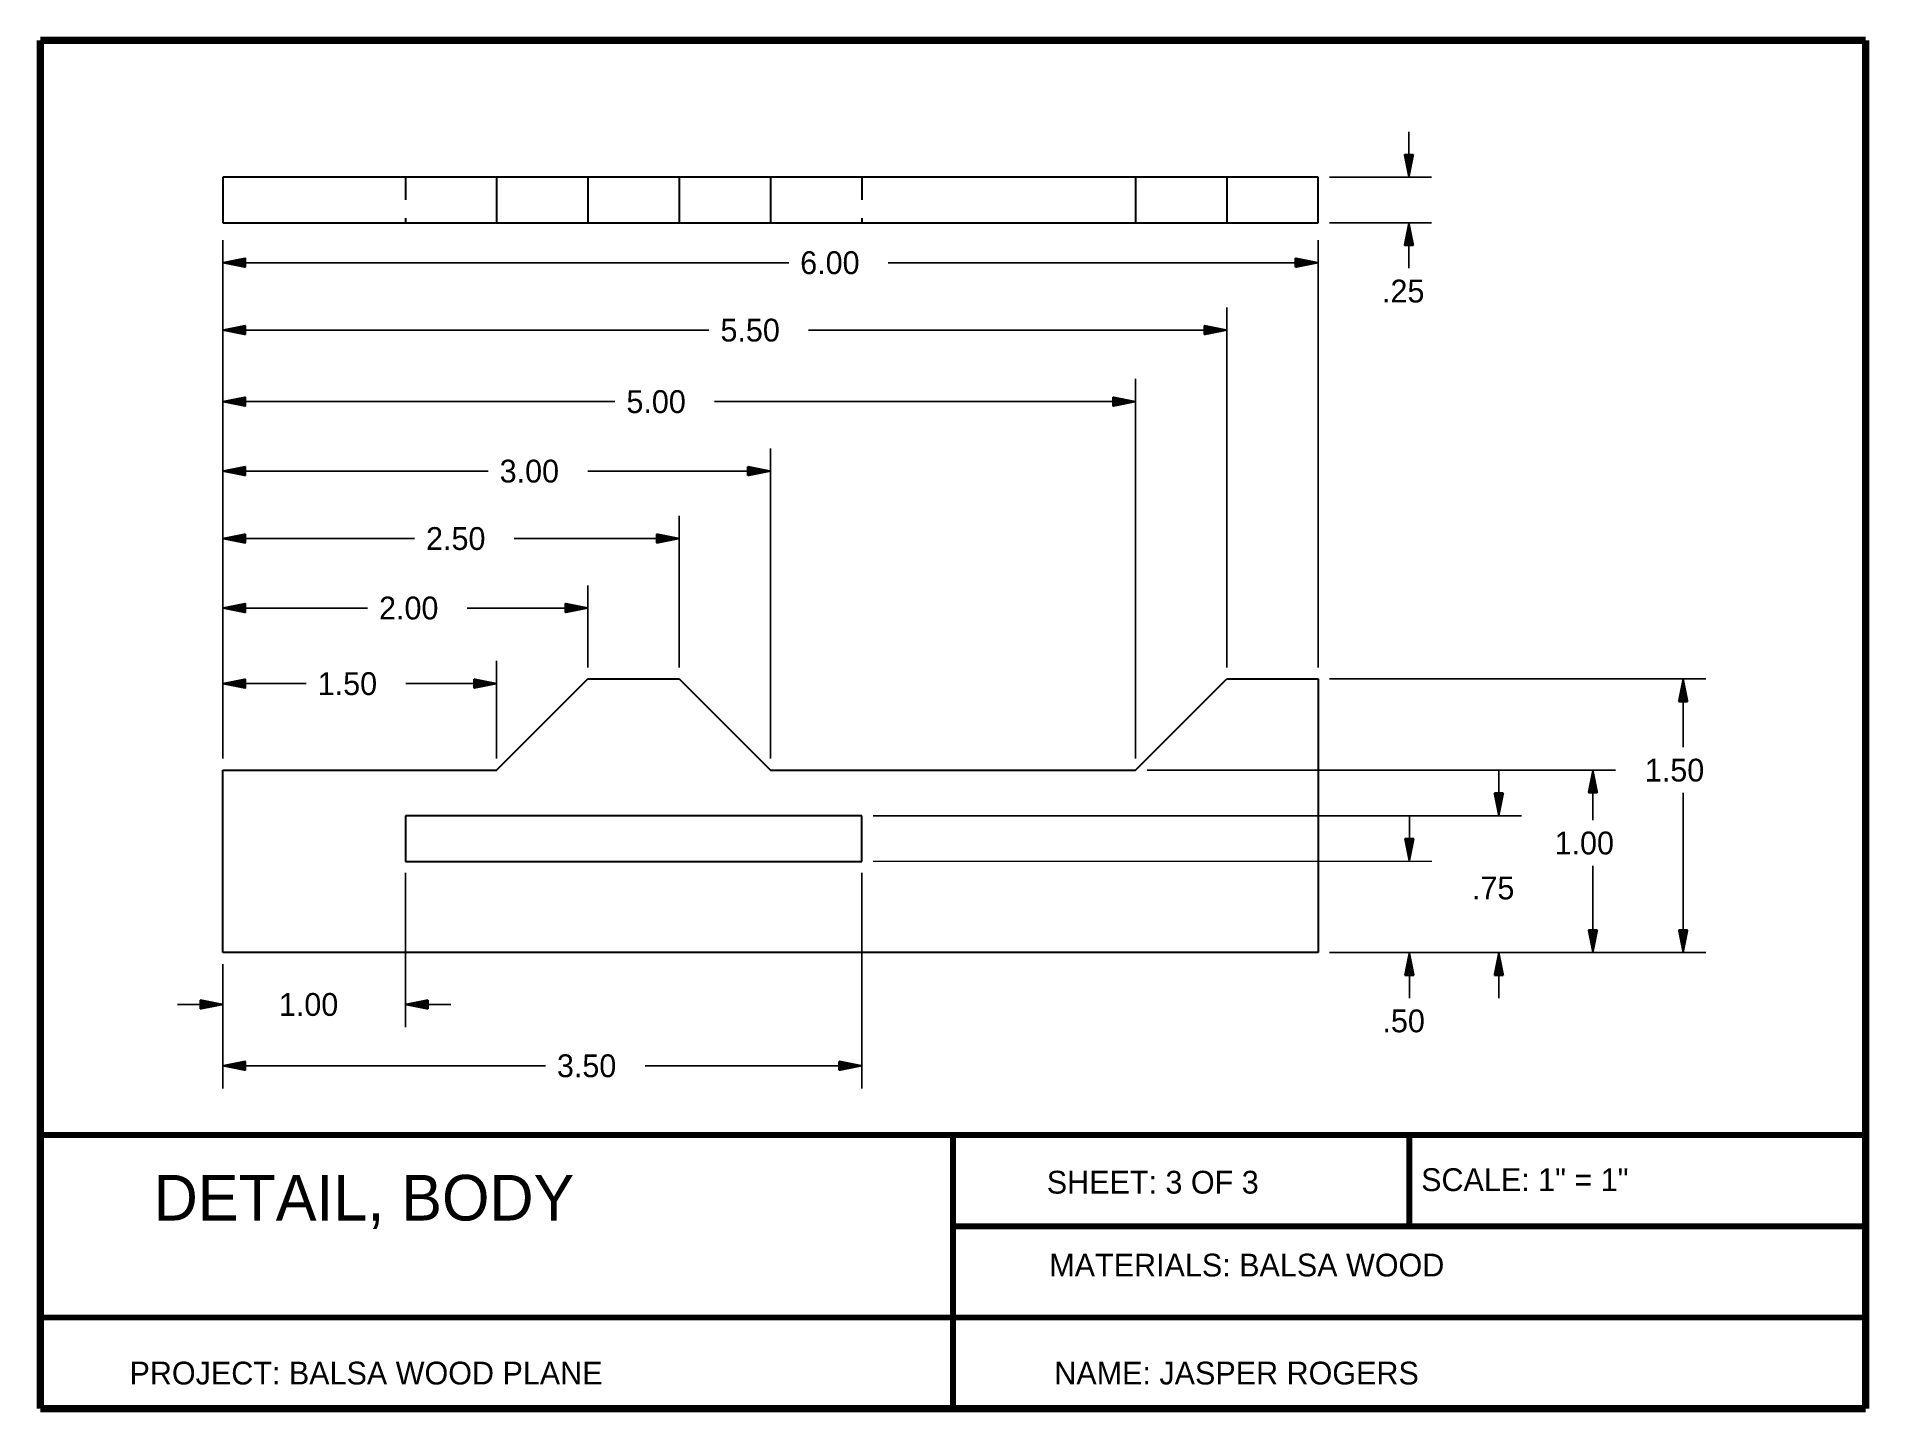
# Model space of a CAD drawing. Extents: x 0.5 to 10.5, y 0.5 to 8.
import ezdxf

# ---------------------------------------------------------------- set-up
doc = ezdxf.new("R2010")
doc.units = 0
for name, pattern in [('LINETYPE_1', [0]), ('LINETYPE_11', [0]), ('LINETYPE_3', [0.1562, 0.125, -0.0312])]:
    doc.linetypes.add(name, pattern=pattern)
doc.layers.get('0').update_dxf_attribs({"linetype": 'CONTINUOUS'})
doc.layers.add('2', color=4, linetype='CONTINUOUS')

msp = doc.modelspace()

# ---------------------------------------------------------------- linework, layer by layer
at = {"linetype": 'LINETYPE_11'}
for points, const_width in [([(0.5, 8), (10.5, 8)], 0.04), ([(0.5, 0.5), (0.5, 8)], 0.04), ([(10.5, 8), (10.5, 0.5)], 0.04), ([(10.5, 2), (0.5, 2)], 0.032), ([(5.5, 2), (5.5, 0.5)], 0.032), ([(8, 2), (8, 1.5)], 0.032), ([(5.5, 1.5), (10.5, 1.5)], 0.032), ([(0.5, 1), (10.5, 1)], 0.032), ([(10.5, 0.5), (0.5, 0.5)], 0.04)]:
    msp.add_lwpolyline(points, dxfattribs=dict(at, const_width=const_width))
at = {"linetype": 'LINETYPE_1'}
for points in [[(7.5, 7.25), (1.5, 7.25)], [(1.5, 7.25), (1.5, 7)], [(3, 7.25), (3, 7)], [(3.5, 7.25), (3.5, 7)], [(4, 7.25), (4, 7)], [(4.5, 7.25), (4.5, 7)], [(6.5, 7.25), (6.5, 7)], [(7, 7.25), (7, 7)], [(7.5, 7), (7.5, 7.25)], [(1.5, 7), (7.5, 7)], [(3, 4), (3.5, 4.5)], [(3.5, 4.5), (4, 4.5)], [(4, 4.5), (4.5, 4)], [(6.5, 4), (7, 4.5)], [(7, 4.5), (7.5, 4.5)], [(7.5, 4.5), (7.5, 3)], [(1.5, 3), (1.5, 4)], [(1.5, 4), (3, 4)], [(4.5, 4), (6.5, 4)], [(5, 3.75), (2.5, 3.75)], [(2.5, 3.75), (2.5, 3.5)], [(5, 3.5), (5, 3.75)], [(2.5, 3.5), (5, 3.5)], [(7.5, 3), (1.5, 3)]]:
    msp.add_lwpolyline(points, dxfattribs=at)
at = {"linetype": 'LINETYPE_3'}
for points in [[(2.5, 7.25), (2.5, 7)], [(5, 7.25), (5, 7)]]:
    msp.add_lwpolyline(points, dxfattribs=at)
at = {"layer": '2', "linetype": 'LINETYPE_11', "const_width": 0.009}
for points in [[(7.9976, 7.5), (7.9976, 7.25)], [(8.0226, 7.375), (7.9726, 7.375)], [(7.9726, 7.375), (7.9976, 7.25)], [(8.0176, 7.37), (7.9776, 7.37)], [(7.9776, 7.37), (7.9976, 7.27)], [(8.0126, 7.365), (7.9826, 7.365)], [(7.9826, 7.365), (7.9976, 7.295)], [(8.0076, 7.36), (7.9876, 7.36)], [(7.9876, 7.36), (7.9976, 7.315)], [(8.0026, 7.355), (7.9926, 7.355)], [(7.9926, 7.355), (7.9976, 7.335)], [(7.9976, 7.25), (8.0226, 7.375)], [(7.9976, 7.27), (8.0176, 7.37)], [(7.9976, 7.29), (8.0126, 7.365)], [(7.9976, 7.31), (8.0076, 7.36)], [(7.9976, 7.335), (8.0026, 7.355)], [(7.9976, 7.315), (7.9976, 7.335)], [(7.562, 7.25), (8.1226, 7.25)], [(7.9976, 7.295), (7.9976, 7.31)], [(7.9976, 7.27), (7.9976, 7.29)], [(7.9976, 7.25), (7.9976, 7.27)], [(7.562, 7), (8.1226, 7)], [(7.9976, 7), (7.9726, 6.875)], [(7.9976, 6.98), (7.9776, 6.88)], [(7.9976, 6.96), (7.9826, 6.885)], [(7.9976, 6.94), (7.9876, 6.89)], [(7.9976, 6.75), (7.9976, 7)], [(8.0226, 6.875), (7.9976, 7)], [(7.9976, 7), (7.9976, 6.98)], [(8.0176, 6.88), (7.9976, 6.98)], [(7.9976, 6.98), (7.9976, 6.96)], [(8.0126, 6.885), (7.9976, 6.955)], [(7.9976, 6.955), (7.9976, 6.94)], [(8.0076, 6.89), (7.9976, 6.935)], [(7.9976, 6.935), (7.9976, 6.915)], [(1.5, 4.062), (1.5, 6.9061)], [(7.5, 4.562), (7.5, 6.9061)], [(7.9726, 6.875), (8.0226, 6.875)], [(7.9776, 6.88), (8.0176, 6.88)], [(7.9826, 6.885), (8.0126, 6.885)], [(7.9876, 6.89), (8.0076, 6.89)], [(7.9976, 6.915), (7.9926, 6.895)], [(7.9926, 6.895), (8.0026, 6.895)], [(8.0026, 6.895), (7.9976, 6.915)], [(1.625, 6.8061), (1.5, 6.7811)], [(4.6009, 6.7811), (1.5, 6.7811)], [(1.5, 6.7811), (1.625, 6.7561)], [(1.5, 6.7811), (1.52, 6.7811)], [(1.62, 6.8011), (1.52, 6.7811)], [(1.52, 6.7811), (1.62, 6.7611)], [(1.52, 6.7811), (1.54, 6.7811)], [(1.54, 6.7811), (1.615, 6.7661)], [(1.615, 6.7961), (1.545, 6.7811)], [(1.545, 6.7811), (1.56, 6.7811)], [(1.56, 6.7811), (1.61, 6.7711)], [(1.61, 6.7911), (1.565, 6.7811)], [(1.565, 6.7811), (1.585, 6.7811)], [(1.605, 6.7861), (1.585, 6.7811)], [(1.585, 6.7811), (1.605, 6.7761)], [(1.605, 6.7761), (1.605, 6.7861)], [(1.61, 6.7711), (1.61, 6.7911)], [(1.615, 6.7661), (1.615, 6.7961)], [(1.62, 6.7611), (1.62, 6.8011)], [(1.625, 6.7561), (1.625, 6.8061)], [(5.1447, 6.7811), (7.5, 6.7811)], [(7.5, 6.7811), (7.375, 6.8061)], [(7.375, 6.8061), (7.375, 6.7561)], [(7.375, 6.7561), (7.5, 6.7811)], [(7.48, 6.7811), (7.38, 6.8011)], [(7.38, 6.8011), (7.38, 6.7611)], [(7.38, 6.7611), (7.48, 6.7811)], [(7.46, 6.7811), (7.385, 6.7961)], [(7.385, 6.7961), (7.385, 6.7661)], [(7.385, 6.7661), (7.455, 6.7811)], [(7.44, 6.7811), (7.39, 6.7911)], [(7.39, 6.7911), (7.39, 6.7711)], [(7.39, 6.7711), (7.435, 6.7811)], [(7.415, 6.7811), (7.395, 6.7861)], [(7.395, 6.7861), (7.395, 6.7761)], [(7.395, 6.7761), (7.415, 6.7811)], [(7.435, 6.7811), (7.415, 6.7811)], [(7.455, 6.7811), (7.44, 6.7811)], [(7.48, 6.7811), (7.46, 6.7811)], [(7.5, 6.7811), (7.48, 6.7811)], [(1.5, 4.062), (1.5, 6.5366)], [(7, 4.562), (7, 6.5366)], [(1.625, 6.4366), (1.5, 6.4116)], [(1.62, 6.4316), (1.52, 6.4116)], [(1.615, 6.4266), (1.545, 6.4116)], [(1.61, 6.4216), (1.565, 6.4116)], [(1.61, 6.4016), (1.61, 6.4216)], [(1.615, 6.3966), (1.615, 6.4266)], [(1.62, 6.3916), (1.62, 6.4316)], [(1.625, 6.3866), (1.625, 6.4366)], [(7, 6.4116), (6.875, 6.4366)], [(6.875, 6.4366), (6.875, 6.3866)], [(6.98, 6.4116), (6.88, 6.4316)], [(6.88, 6.4316), (6.88, 6.3916)], [(6.96, 6.4116), (6.885, 6.4266)], [(6.885, 6.4266), (6.885, 6.3966)], [(6.94, 6.4116), (6.89, 6.4216)], [(6.89, 6.4216), (6.89, 6.4016)], [(4.1641, 6.4116), (1.5, 6.4116)], [(1.5, 6.4116), (1.625, 6.3866)], [(1.5, 6.4116), (1.52, 6.4116)], [(1.52, 6.4116), (1.62, 6.3916)], [(1.52, 6.4116), (1.54, 6.4116)], [(1.54, 6.4116), (1.615, 6.3966)], [(1.545, 6.4116), (1.56, 6.4116)], [(1.56, 6.4116), (1.61, 6.4016)], [(1.565, 6.4116), (1.585, 6.4116)], [(1.605, 6.4166), (1.585, 6.4116)], [(1.585, 6.4116), (1.605, 6.4066)], [(1.605, 6.4066), (1.605, 6.4166)], [(4.7079, 6.4116), (7, 6.4116)], [(6.875, 6.3866), (7, 6.4116)], [(6.88, 6.3916), (6.98, 6.4116)], [(6.885, 6.3966), (6.955, 6.4116)], [(6.89, 6.4016), (6.935, 6.4116)], [(6.915, 6.4116), (6.895, 6.4166)], [(6.895, 6.4166), (6.895, 6.4066)], [(6.895, 6.4066), (6.915, 6.4116)], [(6.935, 6.4116), (6.915, 6.4116)], [(6.955, 6.4116), (6.94, 6.4116)], [(6.98, 6.4116), (6.96, 6.4116)], [(7, 6.4116), (6.98, 6.4116)], [(1.5, 4.062), (1.5, 6.1446)], [(6.5, 4.062), (6.5, 6.1446)], [(1.625, 6.0446), (1.5, 6.0196)], [(3.6489, 6.0196), (1.5, 6.0196)], [(1.5, 6.0196), (1.625, 5.9946)], [(1.5, 6.0196), (1.52, 6.0196)], [(1.62, 6.0396), (1.52, 6.0196)], [(1.52, 6.0196), (1.62, 5.9996)], [(1.52, 6.0196), (1.54, 6.0196)], [(1.54, 6.0196), (1.615, 6.0046)], [(1.615, 6.0346), (1.545, 6.0196)], [(1.545, 6.0196), (1.56, 6.0196)], [(1.56, 6.0196), (1.61, 6.0096)], [(1.61, 6.0296), (1.565, 6.0196)], [(1.565, 6.0196), (1.585, 6.0196)], [(1.605, 6.0246), (1.585, 6.0196)], [(1.585, 6.0196), (1.605, 6.0146)], [(1.605, 6.0146), (1.605, 6.0246)], [(1.61, 6.0096), (1.61, 6.0296)], [(1.615, 6.0046), (1.615, 6.0346)], [(1.62, 5.9996), (1.62, 6.0396)], [(1.625, 5.9946), (1.625, 6.0446)], [(4.1927, 6.0196), (6.5, 6.0196)], [(6.5, 6.0196), (6.375, 6.0446)], [(6.375, 6.0446), (6.375, 5.9946)], [(6.375, 5.9946), (6.5, 6.0196)], [(6.48, 6.0196), (6.38, 6.0396)], [(6.38, 6.0396), (6.38, 5.9996)], [(6.38, 5.9996), (6.48, 6.0196)], [(6.46, 6.0196), (6.385, 6.0346)], [(6.385, 6.0346), (6.385, 6.0046)], [(6.385, 6.0046), (6.455, 6.0196)], [(6.44, 6.0196), (6.39, 6.0296)], [(6.39, 6.0296), (6.39, 6.0096)], [(6.39, 6.0096), (6.435, 6.0196)], [(6.415, 6.0196), (6.395, 6.0246)], [(6.395, 6.0246), (6.395, 6.0146)], [(6.395, 6.0146), (6.415, 6.0196)], [(6.435, 6.0196), (6.415, 6.0196)], [(6.455, 6.0196), (6.44, 6.0196)], [(6.48, 6.0196), (6.46, 6.0196)], [(6.5, 6.0196), (6.48, 6.0196)], [(1.5, 4.062), (1.5, 5.7638)], [(4.5, 4.062), (4.5, 5.7638)], [(1.625, 5.6638), (1.5, 5.6388)], [(2.9545, 5.6388), (1.5, 5.6388)], [(1.5, 5.6388), (1.625, 5.6138)], [(1.5, 5.6388), (1.52, 5.6388)], [(1.62, 5.6588), (1.52, 5.6388)], [(1.52, 5.6388), (1.62, 5.6188)], [(1.52, 5.6388), (1.54, 5.6388)], [(1.54, 5.6388), (1.615, 5.6238)], [(1.615, 5.6538), (1.545, 5.6388)], [(1.545, 5.6388), (1.56, 5.6388)], [(1.56, 5.6388), (1.61, 5.6288)], [(1.61, 5.6488), (1.565, 5.6388)], [(1.565, 5.6388), (1.585, 5.6388)], [(1.605, 5.6438), (1.585, 5.6388)], [(1.585, 5.6388), (1.605, 5.6338)], [(1.605, 5.6338), (1.605, 5.6438)], [(1.61, 5.6288), (1.61, 5.6488)], [(1.615, 5.6238), (1.615, 5.6538)], [(1.62, 5.6188), (1.62, 5.6588)], [(1.625, 5.6138), (1.625, 5.6638)], [(3.4983, 5.6388), (4.5, 5.6388)], [(4.5, 5.6388), (4.375, 5.6638)], [(4.375, 5.6638), (4.375, 5.6138)], [(4.375, 5.6138), (4.5, 5.6388)], [(4.48, 5.6388), (4.38, 5.6588)], [(4.38, 5.6588), (4.38, 5.6188)], [(4.38, 5.6188), (4.48, 5.6388)], [(4.46, 5.6388), (4.385, 5.6538)], [(4.385, 5.6538), (4.385, 5.6238)], [(4.385, 5.6238), (4.455, 5.6388)], [(4.44, 5.6388), (4.39, 5.6488)], [(4.39, 5.6488), (4.39, 5.6288)], [(4.39, 5.6288), (4.435, 5.6388)], [(4.415, 5.6388), (4.395, 5.6438)], [(4.395, 5.6438), (4.395, 5.6338)], [(4.395, 5.6338), (4.415, 5.6388)], [(4.435, 5.6388), (4.415, 5.6388)], [(4.455, 5.6388), (4.44, 5.6388)], [(4.48, 5.6388), (4.46, 5.6388)], [(4.5, 5.6388), (4.48, 5.6388)], [(1.5, 4.062), (1.5, 5.3942)], [(4, 4.562), (4, 5.3942)], [(1.625, 5.2942), (1.5, 5.2692)], [(2.5513, 5.2692), (1.5, 5.2692)], [(1.5, 5.2692), (1.625, 5.2442)], [(1.5, 5.2692), (1.52, 5.2692)], [(1.62, 5.2892), (1.52, 5.2692)], [(1.52, 5.2692), (1.62, 5.2492)], [(1.52, 5.2692), (1.54, 5.2692)], [(1.54, 5.2692), (1.615, 5.2542)], [(1.615, 5.2842), (1.545, 5.2692)], [(1.545, 5.2692), (1.56, 5.2692)], [(1.56, 5.2692), (1.61, 5.2592)], [(1.61, 5.2792), (1.565, 5.2692)], [(1.565, 5.2692), (1.585, 5.2692)], [(1.605, 5.2742), (1.585, 5.2692)], [(1.585, 5.2692), (1.605, 5.2642)], [(1.605, 5.2642), (1.605, 5.2742)], [(1.61, 5.2592), (1.61, 5.2792)], [(1.615, 5.2542), (1.615, 5.2842)], [(1.62, 5.2492), (1.62, 5.2892)], [(1.625, 5.2442), (1.625, 5.2942)], [(3.0951, 5.2692), (4, 5.2692)], [(4, 5.2692), (3.875, 5.2942)], [(3.875, 5.2942), (3.875, 5.2442)], [(3.875, 5.2442), (4, 5.2692)], [(3.98, 5.2692), (3.88, 5.2892)], [(3.88, 5.2892), (3.88, 5.2492)], [(3.88, 5.2492), (3.98, 5.2692)], [(3.96, 5.2692), (3.885, 5.2842)], [(3.885, 5.2842), (3.885, 5.2542)], [(3.885, 5.2542), (3.955, 5.2692)], [(3.94, 5.2692), (3.89, 5.2792)], [(3.89, 5.2792), (3.89, 5.2592)], [(3.89, 5.2592), (3.935, 5.2692)], [(3.915, 5.2692), (3.895, 5.2742)], [(3.895, 5.2742), (3.895, 5.2642)], [(3.895, 5.2642), (3.915, 5.2692)], [(3.935, 5.2692), (3.915, 5.2692)], [(3.955, 5.2692), (3.94, 5.2692)], [(3.98, 5.2692), (3.96, 5.2692)], [(4, 5.2692), (3.98, 5.2692)], [(1.5, 4.062), (1.5, 5.0134)], [(3.5, 4.562), (3.5, 5.0134)], [(1.625, 4.9134), (1.5, 4.8884)], [(2.2937, 4.8884), (1.5, 4.8884)], [(1.5, 4.8884), (1.625, 4.8634)], [(1.5, 4.8884), (1.52, 4.8884)], [(1.62, 4.9084), (1.52, 4.8884)], [(1.52, 4.8884), (1.62, 4.8684)], [(1.52, 4.8884), (1.54, 4.8884)], [(1.54, 4.8884), (1.615, 4.8734)], [(1.615, 4.9034), (1.545, 4.8884)], [(1.545, 4.8884), (1.56, 4.8884)], [(1.56, 4.8884), (1.61, 4.8784)], [(1.61, 4.8984), (1.565, 4.8884)], [(1.565, 4.8884), (1.585, 4.8884)], [(1.605, 4.8934), (1.585, 4.8884)], [(1.585, 4.8884), (1.605, 4.8834)], [(1.605, 4.8834), (1.605, 4.8934)], [(1.61, 4.8784), (1.61, 4.8984)], [(1.615, 4.8734), (1.615, 4.9034)], [(1.62, 4.8684), (1.62, 4.9084)], [(1.625, 4.8634), (1.625, 4.9134)], [(2.8375, 4.8884), (3.5, 4.8884)], [(3.5, 4.8884), (3.375, 4.9134)], [(3.375, 4.9134), (3.375, 4.8634)], [(3.375, 4.8634), (3.5, 4.8884)], [(3.48, 4.8884), (3.38, 4.9084)], [(3.38, 4.9084), (3.38, 4.8684)], [(3.38, 4.8684), (3.48, 4.8884)], [(3.46, 4.8884), (3.385, 4.9034)], [(3.385, 4.9034), (3.385, 4.8734)], [(3.385, 4.8734), (3.455, 4.8884)], [(3.44, 4.8884), (3.39, 4.8984)], [(3.39, 4.8984), (3.39, 4.8784)], [(3.39, 4.8784), (3.435, 4.8884)], [(3.415, 4.8884), (3.395, 4.8934)], [(3.395, 4.8934), (3.395, 4.8834)], [(3.395, 4.8834), (3.415, 4.8884)], [(3.435, 4.8884), (3.415, 4.8884)], [(3.455, 4.8884), (3.44, 4.8884)], [(3.48, 4.8884), (3.46, 4.8884)], [(3.5, 4.8884), (3.48, 4.8884)], [(1.5, 4.062), (1.5, 4.599)], [(3, 4.062), (3, 4.599)], [(1.625, 4.499), (1.5, 4.474)], [(1.9578, 4.474), (1.5, 4.474)], [(1.5, 4.474), (1.625, 4.449)], [(1.5, 4.474), (1.52, 4.474)], [(1.62, 4.494), (1.52, 4.474)], [(1.52, 4.474), (1.62, 4.454)], [(1.52, 4.474), (1.54, 4.474)], [(1.54, 4.474), (1.615, 4.459)], [(1.615, 4.489), (1.545, 4.474)], [(1.545, 4.474), (1.56, 4.474)], [(1.56, 4.474), (1.61, 4.464)], [(1.61, 4.484), (1.565, 4.474)], [(1.565, 4.474), (1.585, 4.474)], [(1.605, 4.479), (1.585, 4.474)], [(1.585, 4.474), (1.605, 4.469)], [(1.605, 4.469), (1.605, 4.479)], [(1.61, 4.464), (1.61, 4.484)], [(1.615, 4.459), (1.615, 4.489)], [(1.62, 4.454), (1.62, 4.494)], [(1.625, 4.449), (1.625, 4.499)], [(2.5016, 4.474), (3, 4.474)], [(3, 4.474), (2.875, 4.499)], [(2.875, 4.499), (2.875, 4.449)], [(2.875, 4.449), (3, 4.474)], [(2.98, 4.474), (2.88, 4.494)], [(2.88, 4.494), (2.88, 4.454)], [(2.88, 4.454), (2.98, 4.474)], [(2.96, 4.474), (2.885, 4.489)], [(2.885, 4.489), (2.885, 4.459)], [(2.885, 4.459), (2.955, 4.474)], [(2.94, 4.474), (2.89, 4.484)], [(2.89, 4.484), (2.89, 4.464)], [(2.89, 4.464), (2.935, 4.474)], [(2.915, 4.474), (2.895, 4.479)], [(2.895, 4.479), (2.895, 4.469)], [(2.895, 4.469), (2.915, 4.474)], [(2.935, 4.474), (2.915, 4.474)], [(2.955, 4.474), (2.94, 4.474)], [(2.98, 4.474), (2.96, 4.474)], [(3, 4.474), (2.98, 4.474)], [(7.562, 4.5), (9.625, 4.5)], [(9.5, 4.5), (9.475, 4.375)], [(9.5, 4.48), (9.48, 4.38)], [(9.5, 4.46), (9.485, 4.385)], [(9.5, 4.44), (9.49, 4.39)], [(9.5, 4.415), (9.495, 4.395)], [(9.5, 4.1245), (9.5, 4.5)], [(9.525, 4.375), (9.5, 4.5)], [(9.5, 4.5), (9.5, 4.48)], [(9.52, 4.38), (9.5, 4.48)], [(9.5, 4.48), (9.5, 4.46)], [(9.515, 4.385), (9.5, 4.455)], [(9.5, 4.455), (9.5, 4.44)], [(9.51, 4.39), (9.5, 4.435)], [(9.5, 4.435), (9.5, 4.415)], [(9.505, 4.395), (9.5, 4.415)], [(9.475, 4.375), (9.525, 4.375)], [(9.48, 4.38), (9.52, 4.38)], [(9.485, 4.385), (9.515, 4.385)], [(9.49, 4.39), (9.51, 4.39)], [(9.495, 4.395), (9.505, 4.395)], [(6.562, 4), (9.1305, 4)], [(8.4903, 4), (8.4903, 3.75)], [(9.0055, 4), (8.9805, 3.875)], [(9.0055, 3.98), (8.9855, 3.88)], [(9.0055, 3.96), (8.9905, 3.885)], [(9.0055, 3.94), (8.9955, 3.89)], [(9.0055, 3.915), (9.0005, 3.895)], [(9.0055, 3.7249), (9.0055, 4)], [(9.0305, 3.875), (9.0055, 4)], [(9.0055, 4), (9.0055, 3.98)], [(9.0255, 3.88), (9.0055, 3.98)], [(9.0055, 3.98), (9.0055, 3.96)], [(9.0205, 3.885), (9.0055, 3.955)], [(9.0055, 3.955), (9.0055, 3.94)], [(9.0155, 3.89), (9.0055, 3.935)], [(9.0055, 3.935), (9.0055, 3.915)], [(9.0105, 3.895), (9.0055, 3.915)], [(8.5153, 3.875), (8.4653, 3.875)], [(8.4653, 3.875), (8.4903, 3.75)], [(8.5103, 3.87), (8.4703, 3.87)], [(8.4703, 3.87), (8.4903, 3.77)], [(8.5053, 3.865), (8.4753, 3.865)], [(8.4753, 3.865), (8.4903, 3.795)], [(8.5003, 3.86), (8.4803, 3.86)], [(8.4803, 3.86), (8.4903, 3.815)], [(8.4953, 3.855), (8.4853, 3.855)], [(8.4853, 3.855), (8.4903, 3.835)], [(8.4903, 3.75), (8.5153, 3.875)], [(8.4903, 3.77), (8.5103, 3.87)], [(8.4903, 3.79), (8.5053, 3.865)], [(8.4903, 3.81), (8.5003, 3.86)], [(8.4903, 3.835), (8.4953, 3.855)], [(8.4903, 3.815), (8.4903, 3.835)], [(8.9805, 3.875), (9.0305, 3.875)], [(8.9855, 3.88), (9.0255, 3.88)], [(8.9905, 3.885), (9.0205, 3.885)], [(8.9955, 3.89), (9.0155, 3.89)], [(9.0005, 3.895), (9.0105, 3.895)], [(9.5, 3.8755), (9.5, 3)], [(5.062, 3.75), (8.6153, 3.75)], [(8, 3.75), (8, 3.5)], [(8.4903, 3.795), (8.4903, 3.81)], [(8.4903, 3.77), (8.4903, 3.79)], [(8.4903, 3.75), (8.4903, 3.77)], [(8.025, 3.625), (7.975, 3.625)], [(7.975, 3.625), (8, 3.5)], [(8.02, 3.62), (7.98, 3.62)], [(7.98, 3.62), (8, 3.52)], [(8.015, 3.615), (7.985, 3.615)], [(7.985, 3.615), (8, 3.545)], [(8.01, 3.61), (7.99, 3.61)], [(7.99, 3.61), (8, 3.565)], [(8, 3.5), (8.025, 3.625)], [(8, 3.52), (8.02, 3.62)], [(8, 3.54), (8.015, 3.615)], [(8, 3.56), (8.01, 3.61)], [(8.005, 3.605), (7.995, 3.605)], [(7.995, 3.605), (8, 3.585)], [(8, 3.585), (8.005, 3.605)], [(8, 3.565), (8, 3.585)], [(8, 3.545), (8, 3.56)], [(8, 3.52), (8, 3.54)], [(8, 3.5), (8, 3.52)], [(2.5, 3.438), (2.5, 2.5906)], [(5, 3.438), (5, 2.2546)], [(5.062, 3.5), (8.125, 3.5)], [(9.0055, 3.4759), (9.0055, 3)], [(9.0305, 3.125), (8.9805, 3.125)], [(8.9805, 3.125), (9.0055, 3)], [(9.0255, 3.12), (8.9855, 3.12)], [(8.9855, 3.12), (9.0055, 3.02)], [(9.0205, 3.115), (8.9905, 3.115)], [(8.9905, 3.115), (9.0055, 3.045)], [(9.0155, 3.11), (8.9955, 3.11)], [(8.9955, 3.11), (9.0055, 3.065)], [(9.0055, 3), (9.0305, 3.125)], [(9.0055, 3.02), (9.0255, 3.12)], [(9.0055, 3.04), (9.0205, 3.115)], [(9.0055, 3.06), (9.0155, 3.11)], [(9.525, 3.125), (9.475, 3.125)], [(9.475, 3.125), (9.5, 3)], [(9.52, 3.12), (9.48, 3.12)], [(9.48, 3.12), (9.5, 3.02)], [(9.515, 3.115), (9.485, 3.115)], [(9.485, 3.115), (9.5, 3.045)], [(9.51, 3.11), (9.49, 3.11)], [(9.49, 3.11), (9.5, 3.065)], [(9.5, 3), (9.525, 3.125)], [(9.5, 3.02), (9.52, 3.12)], [(9.5, 3.04), (9.515, 3.115)], [(9.5, 3.06), (9.51, 3.11)], [(9.0105, 3.105), (9.0005, 3.105)], [(9.0005, 3.105), (9.0055, 3.085)], [(9.0055, 3.085), (9.0105, 3.105)], [(9.0055, 3.065), (9.0055, 3.085)], [(9.0055, 3.045), (9.0055, 3.06)], [(9.0055, 3.02), (9.0055, 3.04)], [(9.0055, 3), (9.0055, 3.02)], [(9.505, 3.105), (9.495, 3.105)], [(9.495, 3.105), (9.5, 3.085)], [(9.5, 3.085), (9.505, 3.105)], [(9.5, 3.065), (9.5, 3.085)], [(9.5, 3.045), (9.5, 3.06)], [(9.5, 3.02), (9.5, 3.04)], [(9.5, 3), (9.5, 3.02)], [(1.5, 2.938), (1.5, 2.5906)], [(1.5, 2.938), (1.5, 2.2546)], [(7.562, 3), (8.125, 3)], [(7.562, 3), (9.625, 3)], [(7.562, 3), (8.6153, 3)], [(7.562, 3), (9.1305, 3)], [(8, 3), (7.975, 2.875)], [(8, 2.98), (7.98, 2.88)], [(8, 2.96), (7.985, 2.885)], [(8, 2.94), (7.99, 2.89)], [(8, 2.915), (7.995, 2.895)], [(8, 2.75), (8, 3)], [(8.025, 2.875), (8, 3)], [(8, 3), (8, 2.98)], [(8.02, 2.88), (8, 2.98)], [(8, 2.98), (8, 2.96)], [(8.015, 2.885), (8, 2.955)], [(8, 2.955), (8, 2.94)], [(8.01, 2.89), (8, 2.935)], [(8, 2.935), (8, 2.915)], [(8.005, 2.895), (8, 2.915)], [(8.4903, 3), (8.4653, 2.875)], [(8.4903, 2.98), (8.4703, 2.88)], [(8.4903, 2.96), (8.4753, 2.885)], [(8.4903, 2.94), (8.4803, 2.89)], [(8.4903, 2.915), (8.4853, 2.895)], [(8.4903, 2.75), (8.4903, 3)], [(8.5153, 2.875), (8.4903, 3)], [(8.4903, 3), (8.4903, 2.98)], [(8.5103, 2.88), (8.4903, 2.98)], [(8.4903, 2.98), (8.4903, 2.96)], [(8.5053, 2.885), (8.4903, 2.955)], [(8.4903, 2.955), (8.4903, 2.94)], [(8.5003, 2.89), (8.4903, 2.935)], [(8.4903, 2.935), (8.4903, 2.915)], [(8.4953, 2.895), (8.4903, 2.915)], [(7.975, 2.875), (8.025, 2.875)], [(7.98, 2.88), (8.02, 2.88)], [(7.985, 2.885), (8.015, 2.885)], [(7.99, 2.89), (8.01, 2.89)], [(7.995, 2.895), (8.005, 2.895)], [(8.4653, 2.875), (8.5153, 2.875)], [(8.4703, 2.88), (8.5103, 2.88)], [(8.4753, 2.885), (8.5053, 2.885)], [(8.4803, 2.89), (8.5003, 2.89)], [(8.4853, 2.895), (8.4953, 2.895)], [(1.25, 2.7156), (1.5, 2.7156)], [(1.5, 2.7156), (1.375, 2.7406)], [(1.375, 2.7406), (1.375, 2.6906)], [(1.375, 2.6906), (1.5, 2.7156)], [(1.48, 2.7156), (1.38, 2.7356)], [(1.38, 2.7356), (1.38, 2.6956)], [(1.38, 2.6956), (1.48, 2.7156)], [(1.46, 2.7156), (1.385, 2.7306)], [(1.385, 2.7306), (1.385, 2.7006)], [(1.385, 2.7006), (1.455, 2.7156)], [(1.44, 2.7156), (1.39, 2.7256)], [(1.39, 2.7256), (1.39, 2.7056)], [(1.39, 2.7056), (1.435, 2.7156)], [(1.415, 2.7156), (1.395, 2.7206)], [(1.395, 2.7206), (1.395, 2.7106)], [(1.395, 2.7106), (1.415, 2.7156)], [(1.435, 2.7156), (1.415, 2.7156)], [(1.455, 2.7156), (1.44, 2.7156)], [(1.48, 2.7156), (1.46, 2.7156)], [(1.5, 2.7156), (1.48, 2.7156)], [(2.625, 2.7406), (2.5, 2.7156)], [(2.75, 2.7156), (2.5, 2.7156)], [(2.5, 2.7156), (2.625, 2.6906)], [(2.5, 2.7156), (2.52, 2.7156)], [(2.62, 2.7356), (2.52, 2.7156)], [(2.52, 2.7156), (2.62, 2.6956)], [(2.52, 2.7156), (2.54, 2.7156)], [(2.54, 2.7156), (2.615, 2.7006)], [(2.615, 2.7306), (2.545, 2.7156)], [(2.545, 2.7156), (2.56, 2.7156)], [(2.56, 2.7156), (2.61, 2.7056)], [(2.61, 2.7256), (2.565, 2.7156)], [(2.565, 2.7156), (2.585, 2.7156)], [(2.605, 2.7206), (2.585, 2.7156)], [(2.585, 2.7156), (2.605, 2.7106)], [(2.605, 2.7106), (2.605, 2.7206)], [(2.61, 2.7056), (2.61, 2.7256)], [(2.615, 2.7006), (2.615, 2.7306)], [(2.62, 2.6956), (2.62, 2.7356)], [(2.625, 2.6906), (2.625, 2.7406)], [(1.625, 2.4046), (1.5, 2.3796)], [(3.2681, 2.3796), (1.5, 2.3796)], [(1.5, 2.3796), (1.625, 2.3546)], [(1.5, 2.3796), (1.52, 2.3796)], [(1.62, 2.3996), (1.52, 2.3796)], [(1.52, 2.3796), (1.62, 2.3596)], [(1.52, 2.3796), (1.54, 2.3796)], [(1.54, 2.3796), (1.615, 2.3646)], [(1.615, 2.3946), (1.545, 2.3796)], [(1.545, 2.3796), (1.56, 2.3796)], [(1.56, 2.3796), (1.61, 2.3696)], [(1.61, 2.3896), (1.565, 2.3796)], [(1.565, 2.3796), (1.585, 2.3796)], [(1.605, 2.3846), (1.585, 2.3796)], [(1.585, 2.3796), (1.605, 2.3746)], [(1.605, 2.3746), (1.605, 2.3846)], [(1.61, 2.3696), (1.61, 2.3896)], [(1.615, 2.3646), (1.615, 2.3946)], [(1.62, 2.3596), (1.62, 2.3996)], [(1.625, 2.3546), (1.625, 2.4046)], [(3.8119, 2.3796), (5, 2.3796)], [(5, 2.3796), (4.875, 2.4046)], [(4.875, 2.4046), (4.875, 2.3546)], [(4.875, 2.3546), (5, 2.3796)], [(4.98, 2.3796), (4.88, 2.3996)], [(4.88, 2.3996), (4.88, 2.3596)], [(4.88, 2.3596), (4.98, 2.3796)], [(4.96, 2.3796), (4.885, 2.3946)], [(4.885, 2.3946), (4.885, 2.3646)], [(4.885, 2.3646), (4.955, 2.3796)], [(4.94, 2.3796), (4.89, 2.3896)], [(4.89, 2.3896), (4.89, 2.3696)], [(4.89, 2.3696), (4.935, 2.3796)], [(4.915, 2.3796), (4.895, 2.3846)], [(4.895, 2.3846), (4.895, 2.3746)], [(4.895, 2.3746), (4.915, 2.3796)], [(4.935, 2.3796), (4.915, 2.3796)], [(4.955, 2.3796), (4.94, 2.3796)], [(4.98, 2.3796), (4.96, 2.3796)], [(5, 2.3796), (4.98, 2.3796)]]:
    msp.add_lwpolyline(points, dxfattribs=at)

# ---------------------------------------------------------------- texts
for s, height, p in [('SCALE: 1" = 1"', 0.125, (8.0646, 1.6928)), ('DETAIL, BODY', 0.25, (1.1215, 1.5315)), ('SHEET: 3 OF 3', 0.125, (6.0137, 1.6789)), ('MATERIALS: BALSA WOOD', 0.125, (6.0274, 1.2247)), ('PROJECT: BALSA WOOD PLANE', 0.125, (0.9887, 0.6328)), ('NAME: JASPER ROGERS', 0.125, (6.0549, 0.6328))]:
    msp.add_text(s, height=height).set_placement(p)
at = {"layer": '2'}
for s, p in [('6.00', (4.6629, 6.7186)), ('.25', (7.8502, 6.563)), ('5.50', (4.2261, 6.3491)), ('5.00', (3.7109, 5.9571)), ('3.00', (3.0165, 5.5763)), ('2.50', (2.6133, 5.2067)), ('2.00', (2.3557, 4.8259)), ('1.50', (2.0198, 4.4115)), ('1.50', (9.2901, 3.9375)), ('1.00', (8.7956, 3.5379)), ('.75', (8.3429, 3.2915)), ('1.00', (1.807, 2.6531)), ('.50', (7.8526, 2.563)), ('3.50', (3.3301, 2.3171))]:
    msp.add_text(s, height=0.125, dxfattribs=at).set_placement(p)

doc.saveas('drawing.dxf')
